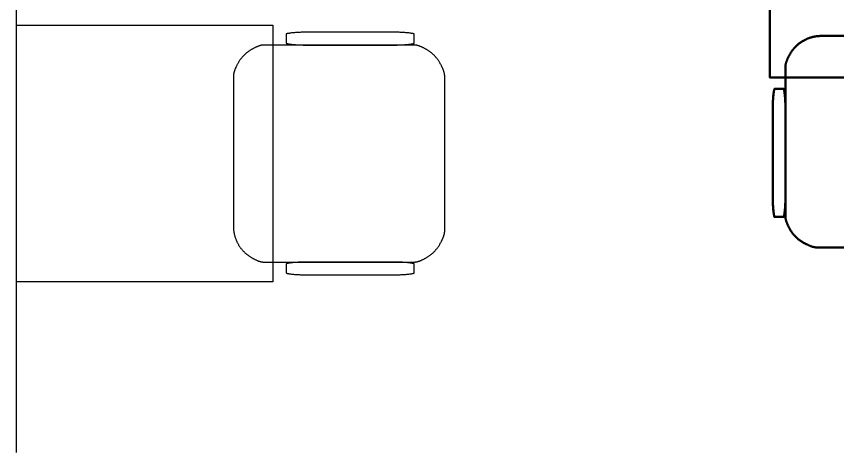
# Model space of a CAD drawing. Header units: millimetres. Extents: x 8265 to 78888, y 1905 to 34251.
# Drawn here: x 37517.9 to 37726.2, y 19856.6 to 19967.2 of the extents above; entities that cross this region are included whole.
import ezdxf

# ---------------------------------------------------------------- set-up
doc = ezdxf.new("R2010")
doc.units = ezdxf.units.MM
doc.layers.add('468_ARREDI_BAR_001-AM_0', color=73, linetype='Continuous', lineweight=50)
doc.layers.add('468_ARREDO_BAR_001-AM_0', color=73, linetype='Continuous')

# ---------------------------------------------------------------- blocks, each defined once
blk = doc.blocks.new('tavolo due sedie')
at = {"layer": '468_ARREDI_BAR_001-AM_0'}
for points in [[(1404.85, -18657.98), (1339.85, -18657.98), (1339.85, -18722.98), (1404.85, -18722.98)], [(1407.75, -18721.67), (1407.75, -18721.67), (1407.75, -18721.68), (1407.75, -18721.68), (1407.75, -18721.68), (1407.75, -18721.68), (1407.75, -18721.68), (1407.75, -18721.68), (1407.75, -18721.68), (1407.75, -18721.68), (1407.75, -18721.68), (1407.75, -18721.69), (1407.75, -18721.69), (1407.75, -18721.69), (1407.75, -18721.69), (1407.75, -18721.69), (1407.75, -18721.69), (1407.75, -18721.69), (1407.75, -18721.69), (1407.75, -18721.69), (1407.75, -18721.7), (1407.75, -18721.7), (1407.75, -18721.7), (1407.75, -18721.7), (1407.76, -18721.7), (1407.76, -18721.71), (1407.76, -18721.71), (1407.76, -18721.71), (1407.76, -18721.71), (1407.76, -18721.72), (1407.76, -18721.72), (1407.77, -18721.72), (1407.77, -18721.72), (1407.77, -18721.72), (1407.77, -18721.73), (1407.77, -18721.73), (1407.78, -18721.73), (1407.78, -18721.73), (1407.78, -18721.74), (1407.78, -18721.74), (1407.79, -18721.74), (1407.79, -18721.74), (1407.8, -18721.75), (1407.8, -18721.75), (1407.81, -18721.76), (1407.82, -18721.76), (1407.83, -18721.77), (1407.83, -18721.77), (1407.84, -18721.77), (1407.85, -18721.78), (1407.87, -18721.79), (1407.89, -18721.8), (1407.91, -18721.8), (1407.93, -18721.81), (1407.95, -18721.82), (1407.98, -18721.83), (1408.03, -18721.85), (1408.09, -18721.86), (1408.15, -18721.88), (1408.23, -18721.9), (1408.3, -18721.91), (1408.38, -18721.93), (1408.47, -18721.94), (1408.56, -18721.96), (1408.66, -18721.97), (1408.87, -18722), (1409.09, -18722.03), (1409.33, -18722.05), (1409.59, -18722.08), (1409.86, -18722.1), (1410.15, -18722.12), (1410.45, -18722.14), (1410.76, -18722.16), (1411.05, -18722.17), (1411.32, -18722.18), (1411.57, -18722.19), (1411.81, -18722.2), (1412.04, -18722.21), (1412.24, -18722.21), (1412.43, -18722.21), (1435.52, -18722.21), (1435.71, -18722.21), (1435.92, -18722.21), (1436.14, -18722.2), (1436.38, -18722.19), (1436.64, -18722.18), (1436.91, -18722.17), (1437.2, -18722.16), (1437.5, -18722.14), (1437.81, -18722.12), (1438.1, -18722.1), (1438.37, -18722.08), (1438.62, -18722.05), (1438.86, -18722.03), (1439.09, -18722), (1439.29, -18721.97), (1439.39, -18721.96), (1439.48, -18721.94), (1439.65, -18721.91), (1439.8, -18721.88), (1439.92, -18721.86), (1439.98, -18721.84), (1440.03, -18721.83), (1440.07, -18721.82), (1440.11, -18721.81), (1440.12, -18721.8), (1440.14, -18721.8), (1440.15, -18721.79), (1440.16, -18721.79), (1440.16, -18721.79), (1440.17, -18721.78), (1440.17, -18721.78), (1440.18, -18721.78), (1440.18, -18721.77), (1440.19, -18721.77), (1440.19, -18721.77), (1440.19, -18721.77), (1440.19, -18721.77), (1440.19, -18721.77), (1440.19, -18721.77), (1440.2, -18721.76), (1440.2, -18721.76), (1440.2, -18721.76), (1440.2, -18721.76), (1440.2, -18721.76), (1440.2, -18721.76), (1440.2, -18721.76), (1440.2, -18721.76), (1440.2, -18721.76), (1440.2, -18721.76), (1440.2, -18721.76), (1440.2, -18721.76), (1440.2, -18721.76), (1440.2, -18721.76), (1440.2, -18721.75), (1440.2, -18721.75), (1440.21, -18721.75), (1440.21, -18721.75), (1440.21, -18721.75), (1440.21, -18721.75), (1440.21, -18721.75), (1440.21, -18721.75), (1440.21, -18721.75), (1440.21, -18721.75), (1440.21, -18721.75), (1440.21, -18721.75), (1440.21, -18721.75), (1440.21, -18721.75), (1440.21, -18721.75), (1440.21, -18721.75), (1440.21, -18719.45), (1440.21, -18719.44), (1440.21, -18719.44), (1440.21, -18719.44), (1440.21, -18719.44), (1440.21, -18719.44), (1440.21, -18719.44), (1440.21, -18719.44), (1440.21, -18719.44), (1440.21, -18719.44), (1440.21, -18719.44), (1440.21, -18719.44), (1440.21, -18719.44), (1440.21, -18719.44), (1440.2, -18719.44), (1440.2, -18719.44), (1440.2, -18719.44), (1440.2, -18719.44), (1440.2, -18719.43), (1440.2, -18719.43), (1440.2, -18719.43), (1440.2, -18719.43), (1440.2, -18719.43), (1440.2, -18719.43), (1440.2, -18719.43), (1440.2, -18719.43), (1440.2, -18719.43), (1440.2, -18719.43), (1440.2, -18719.43), (1440.2, -18719.43), (1440.19, -18719.43), (1440.19, -18719.42), (1440.19, -18719.42), (1440.19, -18719.42), (1440.19, -18719.42), (1440.19, -18719.42), (1440.18, -18719.42), (1440.18, -18719.41), (1440.17, -18719.41), (1440.17, -18719.41), (1440.16, -18719.41), (1440.16, -18719.4), (1440.15, -18719.4), (1440.14, -18719.4), (1440.12, -18719.39), (1440.11, -18719.38), (1440.07, -18719.37), (1440.03, -18719.36), (1439.98, -18719.35), (1439.92, -18719.33), (1439.8, -18719.31), (1439.65, -18719.28), (1439.48, -18719.25), (1439.39, -18719.23), (1439.29, -18719.22), (1439.09, -18719.19), (1438.86, -18719.16), (1438.62, -18719.14), (1438.37, -18719.11), (1438.1, -18719.09), (1437.81, -18719.07), (1437.5, -18719.05), (1437.2, -18719.03), (1436.91, -18719.02), (1436.64, -18719.01), (1436.38, -18719), (1436.14, -18718.99), (1435.92, -18718.98), (1435.71, -18718.98), (1435.52, -18718.98), (1412.43, -18718.98), (1412.24, -18718.98), (1412.04, -18718.98), (1411.81, -18718.99), (1411.57, -18719), (1411.32, -18719.01), (1411.05, -18719.02), (1410.76, -18719.03), (1410.45, -18719.05), (1410.15, -18719.07), (1409.86, -18719.09), (1409.59, -18719.11), (1409.33, -18719.14), (1409.09, -18719.16), (1408.87, -18719.19), (1408.66, -18719.22), (1408.56, -18719.23), (1408.47, -18719.25), (1408.3, -18719.28), (1408.15, -18719.31), (1408.03, -18719.33), (1407.98, -18719.35), (1407.93, -18719.36), (1407.89, -18719.37), (1407.85, -18719.38), (1407.83, -18719.39), (1407.82, -18719.4), (1407.8, -18719.4), (1407.8, -18719.4), (1407.79, -18719.41), (1407.79, -18719.41), (1407.78, -18719.41), (1407.78, -18719.41), (1407.77, -18719.42), (1407.77, -18719.42), (1407.77, -18719.42), (1407.76, -18719.42), (1407.76, -18719.42), (1407.76, -18719.42), (1407.76, -18719.43), (1407.76, -18719.43), (1407.76, -18719.43), (1407.76, -18719.43), (1407.75, -18719.43), (1407.75, -18719.43), (1407.75, -18719.43), (1407.75, -18719.43), (1407.75, -18719.43), (1407.75, -18719.43), (1407.75, -18719.43), (1407.75, -18719.43), (1407.75, -18719.43), (1407.75, -18719.44), (1407.75, -18719.44), (1407.75, -18719.44), (1407.75, -18719.44), (1407.75, -18719.44), (1407.75, -18719.44), (1407.75, -18719.44), (1407.75, -18719.44), (1407.75, -18719.44), (1407.75, -18719.44), (1407.75, -18719.44), (1407.75, -18719.44), (1407.75, -18719.44), (1407.75, -18719.44), (1407.75, -18719.44), (1407.75, -18719.44), (1407.75, -18719.44), (1407.75, -18719.45)]]:
    blk.add_lwpolyline(points, close=True, dxfattribs=at)
for points in [[(1394.35, -18671.92), (1394.35, -18709.81)], [(1406.25, -18718.98), (1440.21, -18718.98), (1440.28, -18718.98), (1440.36, -18718.97), (1440.44, -18718.97), (1440.52, -18718.96), (1440.6, -18718.95), (1440.69, -18718.94), (1440.77, -18718.92), (1440.86, -18718.9), (1440.95, -18718.88), (1441.04, -18718.86), (1441.13, -18718.83), (1441.23, -18718.81), (1441.32, -18718.78), (1441.42, -18718.74), (1441.52, -18718.71), (1441.62, -18718.67), (1441.73, -18718.63), (1441.83, -18718.59), (1441.94, -18718.55), (1442.05, -18718.5), (1442.16, -18718.45), (1442.27, -18718.4), (1442.38, -18718.34), (1442.49, -18718.29), (1442.61, -18718.23), (1442.73, -18718.17), (1442.85, -18718.1), (1442.97, -18718.04), (1443.1, -18717.97), (1443.22, -18717.9), (1443.35, -18717.83), (1443.48, -18717.75), (1443.61, -18717.67), (1443.73, -18717.59), (1443.86, -18717.51), (1443.98, -18717.43), (1444.1, -18717.34), (1444.22, -18717.26), (1444.34, -18717.17), (1444.46, -18717.08), (1444.57, -18716.99), (1444.69, -18716.9), (1444.8, -18716.8), (1444.91, -18716.7), (1445.02, -18716.6), (1445.12, -18716.5), (1445.23, -18716.4), (1445.33, -18716.3), (1445.43, -18716.19), (1445.53, -18716.08), (1445.63, -18715.98), (1445.73, -18715.86), (1445.82, -18715.75), (1445.91, -18715.64), (1446, -18715.52), (1446.09, -18715.4), (1446.18, -18715.28), (1446.27, -18715.16), (1446.35, -18715.04), (1446.43, -18714.91), (1446.51, -18714.79), (1446.59, -18714.66), (1446.67, -18714.53), (1446.75, -18714.4), (1446.82, -18714.26), (1446.89, -18714.13), (1446.96, -18714), (1447.03, -18713.88), (1447.09, -18713.75), (1447.15, -18713.63), (1447.21, -18713.51), (1447.27, -18713.39), (1447.32, -18713.27), (1447.38, -18713.15), (1447.43, -18713.04), (1447.48, -18712.93), (1447.52, -18712.82), (1447.56, -18712.71), (1447.61, -18712.6), (1447.64, -18712.49), (1447.68, -18712.39), (1447.71, -18712.29), (1447.75, -18712.19), (1447.77, -18712.09), (1447.8, -18711.99), (1447.83, -18711.9), (1447.85, -18711.8), (1447.87, -18711.71), (1447.89, -18711.62), (1447.9, -18711.53), (1447.91, -18711.45), (1447.92, -18711.36), (1447.93, -18711.28), (1447.94, -18711.2), (1447.94, -18711.12), (1447.94, -18711.04), (1447.94, -18671.92)], [(1394.35, -18709.81), (1394.35, -18709.97), (1394.35, -18710.12), (1394.36, -18710.27), (1394.37, -18710.42), (1394.38, -18710.57), (1394.39, -18710.72), (1394.41, -18710.87), (1394.42, -18711.02), (1394.44, -18711.17), (1394.47, -18711.31), (1394.49, -18711.46), (1394.52, -18711.61), (1394.55, -18711.75), (1394.58, -18711.9), (1394.61, -18712.04), (1394.65, -18712.19), (1394.69, -18712.33), (1394.73, -18712.47), (1394.77, -18712.61), (1394.82, -18712.75), (1394.86, -18712.89), (1394.91, -18713.03), (1394.97, -18713.17), (1395.02, -18713.31), (1395.08, -18713.45), (1395.14, -18713.59), (1395.2, -18713.72), (1395.26, -18713.86), (1395.33, -18713.99), (1395.4, -18714.13), (1395.47, -18714.26), (1395.55, -18714.4), (1395.62, -18714.53), (1395.7, -18714.66), (1395.78, -18714.79), (1395.86, -18714.91), (1395.94, -18715.04), (1396.03, -18715.16), (1396.11, -18715.28), (1396.2, -18715.4), (1396.29, -18715.52), (1396.38, -18715.64), (1396.47, -18715.75), (1396.57, -18715.86), (1396.66, -18715.98), (1396.76, -18716.08), (1396.86, -18716.19), (1396.96, -18716.3), (1397.06, -18716.4), (1397.17, -18716.5), (1397.28, -18716.6), (1397.38, -18716.7), (1397.49, -18716.8), (1397.6, -18716.9), (1397.72, -18716.99), (1397.83, -18717.08), (1397.95, -18717.17), (1398.07, -18717.26), (1398.19, -18717.34), (1398.31, -18717.43), (1398.43, -18717.51), (1398.56, -18717.59), (1398.69, -18717.67), (1398.81, -18717.75), (1398.94, -18717.83), (1399.07, -18717.9), (1399.2, -18717.97), (1399.32, -18718.04), (1399.44, -18718.1), (1399.56, -18718.17), (1399.68, -18718.23), (1399.8, -18718.29), (1399.91, -18718.34), (1400.02, -18718.4), (1400.14, -18718.45), (1400.25, -18718.5), (1400.35, -18718.55), (1400.46, -18718.59), (1400.57, -18718.63), (1400.67, -18718.67), (1400.77, -18718.71), (1400.87, -18718.74), (1400.97, -18718.78), (1401.06, -18718.81), (1401.16, -18718.83), (1401.25, -18718.86), (1401.34, -18718.88), (1401.43, -18718.9), (1401.52, -18718.92), (1401.6, -18718.94), (1401.69, -18718.95), (1401.77, -18718.96), (1401.85, -18718.97), (1401.93, -18718.97), (1402.01, -18718.98), (1402.08, -18718.98), (1406.25, -18718.98)]]:
    blk.add_lwpolyline(points, dxfattribs=at)
blk = doc.blocks.new('ARD Chair- KARTELL_Piuma')
for points in [[(-275, 149), (-275, 190.6), (-275, 191.4), (-275, 192.1), (-274.9, 192.9), (-274.8, 193.7), (-274.7, 194.6), (-274.6, 195.4), (-274.4, 196.3), (-274.2, 197.1), (-274, 198), (-273.8, 198.9), (-273.5, 199.9), (-273.3, 200.8), (-273, 201.8), (-272.6, 202.8), (-272.3, 203.8), (-271.9, 204.8), (-271.5, 205.8), (-271.1, 206.8), (-270.7, 207.9), (-270.2, 209), (-269.7, 210.1), (-269.2, 211.2), (-268.7, 212.3), (-268.1, 213.5), (-267.5, 214.7), (-266.9, 215.8), (-266.3, 217), (-265.6, 218.3), (-264.9, 219.5), (-264.2, 220.8), (-263.5, 222), (-262.7, 223.3), (-261.9, 224.6), (-261.1, 225.9), (-260.3, 227.1), (-259.5, 228.4), (-258.7, 229.6), (-257.8, 230.8), (-256.9, 232), (-256, 233.1), (-255.1, 234.3), (-254.2, 235.4), (-253.2, 236.5), (-252.2, 237.6), (-251.3, 238.7), (-250.3, 239.8), (-249.2, 240.8), (-248.2, 241.8), (-247.1, 242.9), (-246.1, 243.9), (-245, 244.8), (-243.9, 245.8), (-242.7, 246.7), (-241.6, 247.7), (-240.4, 248.6), (-239.2, 249.5), (-238, 250.3), (-236.8, 251.2), (-235.6, 252), (-234.3, 252.9), (-233.1, 253.7), (-231.8, 254.5), (-230.5, 255.2), (-229.2, 256), (-227.8, 256.7), (-226.5, 257.5), (-225.3, 258.1), (-224, 258.8), (-222.7, 259.5), (-221.5, 260.1), (-220.3, 260.7), (-219.1, 261.2), (-217.9, 261.8), (-216.8, 262.3), (-215.6, 262.8), (-214.5, 263.3), (-213.4, 263.8), (-212.3, 264.2), (-211.2, 264.6), (-210.1, 265), (-209.1, 265.3), (-208.1, 265.7), (-207.1, 266), (-206.1, 266.3), (-205.1, 266.6), (-204.2, 266.8), (-203.2, 267), (-202.3, 267.2), (-201.4, 267.4), (-200.5, 267.5), (-199.7, 267.7), (-198.8, 267.8), (-198, 267.9), (-197.2, 267.9), (-196.4, 268), (-195.6, 268), (183.3, 268)], [(183.3, 268), (184.9, 268), (186.4, 267.9), (187.9, 267.9), (189.4, 267.8), (190.9, 267.7), (192.4, 267.5), (193.9, 267.4), (195.4, 267.2), (196.9, 267), (198.4, 266.8), (199.8, 266.6), (201.3, 266.3), (202.7, 266), (204.2, 265.7), (205.6, 265.3), (207.1, 265), (208.5, 264.6), (209.9, 264.2), (211.3, 263.8), (212.8, 263.3), (214.2, 262.8), (215.6, 262.3), (216.9, 261.8), (218.3, 261.2), (219.7, 260.7), (221.1, 260.1), (222.4, 259.5), (223.8, 258.8), (225.1, 258.1), (226.5, 257.5), (227.8, 256.7), (229.2, 256), (230.5, 255.2), (231.8, 254.5), (233.1, 253.7), (234.3, 252.9), (235.6, 252), (236.8, 251.2), (238, 250.3), (239.2, 249.5), (240.4, 248.6), (241.6, 247.7), (242.7, 246.7), (243.9, 245.8), (245, 244.8), (246.1, 243.9), (247.1, 242.9), (248.2, 241.8), (249.2, 240.8), (250.3, 239.8), (251.3, 238.7), (252.2, 237.6), (253.2, 236.5), (254.2, 235.4), (255.1, 234.3), (256, 233.1), (256.9, 232), (257.8, 230.8), (258.7, 229.6), (259.5, 228.4), (260.3, 227.1), (261.1, 225.9), (261.9, 224.6), (262.7, 223.3), (263.5, 222), (264.2, 220.8), (264.9, 219.5), (265.6, 218.3), (266.3, 217), (266.9, 215.8), (267.5, 214.7), (268.1, 213.5), (268.7, 212.3), (269.2, 211.2), (269.7, 210.1), (270.2, 209), (270.7, 207.9), (271.1, 206.8), (271.5, 205.8), (271.9, 204.8), (272.3, 203.8), (272.6, 202.8), (273, 201.8), (273.3, 200.8), (273.5, 199.9), (273.8, 198.9), (274, 198), (274.2, 197.1), (274.4, 196.3), (274.6, 195.4), (274.7, 194.6), (274.8, 193.7), (274.9, 192.9), (275, 192.1), (275, 191.4), (275, 190.6), (275, 149)], [(275, 149), (275, -190.6), (275, -191.4), (275, -192.1), (274.9, -192.9), (274.8, -193.7), (274.7, -194.6), (274.6, -195.4), (274.4, -196.3), (274.2, -197.1), (274, -198), (273.8, -198.9), (273.5, -199.9), (273.3, -200.8), (273, -201.8), (272.6, -202.8), (272.3, -203.8), (271.9, -204.8), (271.5, -205.8), (271.1, -206.8), (270.7, -207.9), (270.2, -209), (269.7, -210.1), (269.2, -211.2), (268.7, -212.3), (268.1, -213.5), (267.5, -214.7), (266.9, -215.8), (266.3, -217), (265.6, -218.3), (264.9, -219.5), (264.2, -220.8), (263.5, -222), (262.7, -223.3), (261.9, -224.6), (261.1, -225.9), (260.3, -227.1), (259.5, -228.4), (258.7, -229.6), (257.8, -230.8), (256.9, -232), (256, -233.1), (255.1, -234.3), (254.2, -235.4), (253.2, -236.5), (252.2, -237.6), (251.3, -238.7), (250.3, -239.8), (249.2, -240.8), (248.2, -241.8), (247.1, -242.9), (246.1, -243.9), (245, -244.8), (243.9, -245.8), (242.7, -246.7), (241.6, -247.7), (240.4, -248.6), (239.2, -249.5), (238, -250.3), (236.8, -251.2), (235.6, -252), (234.3, -252.9), (233.1, -253.7), (231.8, -254.5), (230.5, -255.2), (229.2, -256), (227.8, -256.7), (226.5, -257.5), (225.3, -258.1), (224, -258.8), (222.7, -259.5), (221.5, -260.1), (220.3, -260.7), (219.1, -261.2), (217.9, -261.8), (216.8, -262.3), (215.6, -262.8), (214.5, -263.3), (213.4, -263.8), (212.3, -264.2), (211.2, -264.6), (210.1, -265), (209.1, -265.3), (208.1, -265.7), (207.1, -266), (206.1, -266.3), (205.1, -266.6), (204.2, -266.8), (203.2, -267), (202.3, -267.2), (201.4, -267.4), (200.5, -267.5), (199.7, -267.7), (198.8, -267.8), (198, -267.9), (197.2, -267.9), (196.4, -268), (195.6, -268), (-195.6, -268), (-196.4, -268), (-197.2, -267.9), (-198, -267.9), (-198.8, -267.8), (-199.7, -267.7), (-200.5, -267.5), (-201.4, -267.4), (-202.3, -267.2), (-203.2, -267), (-204.2, -266.8), (-205.1, -266.6), (-206.1, -266.3), (-207.1, -266), (-208.1, -265.7), (-209.1, -265.3), (-210.1, -265), (-211.2, -264.6), (-212.3, -264.2), (-213.4, -263.8), (-214.5, -263.3), (-215.6, -262.8), (-216.8, -262.3), (-217.9, -261.8), (-219.1, -261.2), (-220.3, -260.7), (-221.5, -260.1), (-222.7, -259.5), (-224, -258.8), (-225.3, -258.1), (-226.5, -257.5), (-227.8, -256.7), (-229.2, -256), (-230.5, -255.2), (-231.8, -254.5), (-233.1, -253.7), (-234.3, -252.9), (-235.6, -252), (-236.8, -251.2), (-238, -250.3), (-239.2, -249.5), (-240.4, -248.6), (-241.6, -247.7), (-242.7, -246.7), (-243.9, -245.8), (-245, -244.8), (-246.1, -243.9), (-247.1, -242.9), (-248.2, -241.8), (-249.2, -240.8), (-250.3, -239.8), (-251.3, -238.7), (-252.2, -237.6), (-253.2, -236.5), (-254.2, -235.4), (-255.1, -234.3), (-256, -233.1), (-256.9, -232), (-257.8, -230.8), (-258.7, -229.6), (-259.5, -228.4), (-260.3, -227.1), (-261.1, -225.9), (-261.9, -224.6), (-262.7, -223.3), (-263.5, -222), (-264.2, -220.8), (-264.9, -219.5), (-265.6, -218.3), (-266.3, -217), (-266.9, -215.8), (-267.5, -214.7), (-268.1, -213.5), (-268.7, -212.3), (-269.2, -211.2), (-269.7, -210.1), (-270.2, -209), (-270.7, -207.9), (-271.1, -206.8), (-271.5, -205.8), (-271.9, -204.8), (-272.3, -203.8), (-272.6, -202.8), (-273, -201.8), (-273.3, -200.8), (-273.5, -199.9), (-273.8, -198.9), (-274, -198), (-274.2, -197.1), (-274.4, -196.3), (-274.6, -195.4), (-274.7, -194.6), (-274.8, -193.7), (-274.9, -192.9), (-275, -192.1), (-275, -191.4), (-275, -190.6), (-275, 149)]]:
    blk.add_lwpolyline(points)
for points in [[(-280.4, 134), (-280.4, 134), (-280.4, 134), (-280.4, 134), (-280.3, 134), (-280.3, 134), (-280.3, 134), (-280.3, 134), (-280.3, 134), (-280.3, 134), (-280.3, 134), (-280.3, 134), (-280.3, 134), (-280.2, 134), (-280.2, 134), (-280.2, 134), (-280.2, 134), (-280.2, 134), (-280.2, 133.9), (-280.2, 133.9), (-280.2, 133.9), (-280.1, 133.9), (-280.1, 133.9), (-280.1, 133.9), (-280.1, 133.9), (-280.1, 133.9), (-280, 133.9), (-280, 133.9), (-280, 133.8), (-280, 133.8), (-279.9, 133.8), (-279.9, 133.8), (-279.9, 133.8), (-279.9, 133.8), (-279.9, 133.7), (-279.8, 133.7), (-279.8, 133.7), (-279.8, 133.7), (-279.8, 133.6), (-279.7, 133.6), (-279.7, 133.6), (-279.7, 133.5), (-279.6, 133.5), (-279.6, 133.4), (-279.5, 133.3), (-279.5, 133.3), (-279.5, 133.2), (-279.4, 133.1), (-279.4, 133), (-279.3, 133), (-279.2, 132.8), (-279.2, 132.6), (-279.1, 132.4), (-279, 132.2), (-278.9, 131.9), (-278.8, 131.7), (-278.7, 131.2), (-278.5, 130.6), (-278.3, 129.9), (-278.2, 129.2), (-278, 128.4), (-277.9, 127.6), (-277.7, 126.7), (-277.5, 125.8), (-277.4, 124.8), (-277.1, 122.8), (-276.8, 120.6), (-276.6, 118.2), (-276.3, 115.6), (-276.1, 112.9), (-275.9, 110), (-275.7, 106.9), (-275.6, 103.9), (-275.4, 101), (-275.3, 98.3), (-275.2, 95.7), (-275.1, 93.3), (-275, 91.1), (-275, 89), (-275, 87.1), (-275, -143.8), (-275, -145.7), (-275, -147.7), (-275.1, -149.9), (-275.2, -152.3), (-275.3, -154.9), (-275.4, -157.6), (-275.6, -160.5), (-275.7, -163.6), (-275.9, -166.6), (-276.1, -169.5), (-276.3, -172.2), (-276.6, -174.8), (-276.8, -177.2), (-277.1, -179.4), (-277.4, -181.5), (-277.5, -182.4), (-277.7, -183.4), (-278, -185.1), (-278.3, -186.5), (-278.6, -187.8), (-278.7, -188.3), (-278.8, -188.8), (-278.9, -189.2), (-279.1, -189.6), (-279.1, -189.8), (-279.2, -189.9), (-279.2, -190), (-279.2, -190.1), (-279.3, -190.2), (-279.3, -190.2), (-279.3, -190.3), (-279.4, -190.3), (-279.4, -190.4), (-279.4, -190.4), (-279.4, -190.4), (-279.4, -190.4), (-279.4, -190.5), (-279.5, -190.5), (-279.5, -190.5), (-279.5, -190.5), (-279.5, -190.5), (-279.5, -190.5), (-279.5, -190.5), (-279.5, -190.5), (-279.5, -190.6), (-279.5, -190.6), (-279.5, -190.6), (-279.5, -190.6), (-279.6, -190.6), (-279.6, -190.6), (-279.6, -190.6), (-279.6, -190.6), (-279.6, -190.6), (-279.6, -190.6), (-279.6, -190.6), (-279.6, -190.6), (-279.6, -190.6), (-279.6, -190.6), (-279.6, -190.6), (-279.6, -190.6), (-279.6, -190.6), (-279.6, -190.6), (-279.6, -190.6), (-279.6, -190.6), (-279.6, -190.6), (-279.7, -190.6), (-279.7, -190.6), (-279.7, -190.6), (-279.7, -190.6), (-302.7, -190.6), (-302.7, -190.6), (-302.7, -190.6), (-302.7, -190.6), (-302.7, -190.6), (-302.7, -190.6), (-302.7, -190.6), (-302.7, -190.6), (-302.7, -190.6), (-302.7, -190.6), (-302.7, -190.6), (-302.7, -190.6), (-302.7, -190.6), (-302.7, -190.6), (-302.8, -190.6), (-302.8, -190.6), (-302.8, -190.6), (-302.8, -190.6), (-302.8, -190.6), (-302.8, -190.6), (-302.8, -190.6), (-302.8, -190.6), (-302.8, -190.6), (-302.8, -190.6), (-302.8, -190.6), (-302.8, -190.5), (-302.8, -190.5), (-302.8, -190.5), (-302.8, -190.5), (-302.9, -190.5), (-302.9, -190.5), (-302.9, -190.5), (-302.9, -190.5), (-302.9, -190.4), (-302.9, -190.4), (-302.9, -190.4), (-303, -190.4), (-303, -190.3), (-303, -190.3), (-303, -190.2), (-303.1, -190.2), (-303.1, -190.1), (-303.1, -190), (-303.2, -189.9), (-303.2, -189.8), (-303.3, -189.6), (-303.4, -189.2), (-303.5, -188.8), (-303.7, -188.3), (-303.8, -187.8), (-304.1, -186.5), (-304.3, -185.1), (-304.6, -183.4), (-304.8, -182.4), (-304.9, -181.5), (-305.2, -179.4), (-305.5, -177.2), (-305.8, -174.8), (-306, -172.2), (-306.2, -169.5), (-306.4, -166.6), (-306.6, -163.6), (-306.8, -160.5), (-306.9, -157.6), (-307.1, -154.9), (-307.2, -152.3), (-307.2, -149.9), (-307.3, -147.7), (-307.3, -145.7), (-307.3, -143.8), (-307.3, 87.1), (-307.3, 89), (-307.3, 91.1), (-307.2, 93.3), (-307.2, 95.7), (-307.1, 98.3), (-306.9, 101), (-306.8, 103.9), (-306.6, 106.9), (-306.4, 110), (-306.2, 112.9), (-306, 115.6), (-305.8, 118.2), (-305.5, 120.6), (-305.2, 122.8), (-304.9, 124.8), (-304.8, 125.8), (-304.6, 126.7), (-304.3, 128.4), (-304.1, 129.9), (-303.8, 131.2), (-303.7, 131.7), (-303.5, 132.2), (-303.4, 132.6), (-303.3, 133), (-303.2, 133.1), (-303.2, 133.3), (-303.1, 133.4), (-303.1, 133.5), (-303.1, 133.5), (-303, 133.6), (-303, 133.6), (-303, 133.7), (-303, 133.7), (-302.9, 133.8), (-302.9, 133.8), (-302.9, 133.8), (-302.9, 133.8), (-302.9, 133.8), (-302.9, 133.9), (-302.9, 133.9), (-302.8, 133.9), (-302.8, 133.9), (-302.8, 133.9), (-302.8, 133.9), (-302.8, 133.9), (-302.8, 133.9), (-302.8, 133.9), (-302.8, 133.9), (-302.8, 133.9), (-302.8, 133.9), (-302.8, 133.9), (-302.8, 134), (-302.8, 134), (-302.8, 134), (-302.8, 134), (-302.7, 134), (-302.7, 134), (-302.7, 134), (-302.7, 134), (-302.7, 134), (-302.7, 134), (-302.7, 134), (-302.7, 134), (-302.7, 134), (-302.7, 134), (-302.7, 134), (-302.7, 134), (-302.7, 134), (-302.7, 134)], [(301.9, 134), (302, 134), (302, 134), (302, 134), (302, 134), (302, 134), (302, 134), (302, 134), (302, 134), (302.1, 134), (302.1, 134), (302.1, 134), (302.1, 134), (302.1, 134), (302.1, 134), (302.1, 134), (302.1, 134), (302.1, 134), (302.2, 133.9), (302.2, 133.9), (302.2, 133.9), (302.2, 133.9), (302.2, 133.9), (302.2, 133.9), (302.3, 133.9), (302.3, 133.9), (302.3, 133.9), (302.3, 133.9), (302.4, 133.8), (302.4, 133.8), (302.4, 133.8), (302.4, 133.8), (302.4, 133.8), (302.5, 133.8), (302.5, 133.7), (302.5, 133.7), (302.5, 133.7), (302.6, 133.7), (302.6, 133.6), (302.6, 133.6), (302.6, 133.6), (302.7, 133.5), (302.7, 133.5), (302.7, 133.4), (302.8, 133.3), (302.8, 133.3), (302.9, 133.2), (302.9, 133.1), (303, 133), (303, 133), (303.1, 132.8), (303.2, 132.6), (303.3, 132.4), (303.3, 132.2), (303.4, 131.9), (303.5, 131.7), (303.7, 131.2), (303.8, 130.6), (304, 129.9), (304.2, 129.2), (304.3, 128.4), (304.5, 127.6), (304.6, 126.7), (304.8, 125.8), (304.9, 124.8), (305.2, 122.8), (305.5, 120.6), (305.8, 118.2), (306, 115.6), (306.2, 112.9), (306.4, 110), (306.6, 106.9), (306.8, 103.9), (306.9, 101), (307.1, 98.3), (307.2, 95.7), (307.2, 93.3), (307.3, 91.1), (307.3, 89), (307.3, 87.1), (307.3, -143.8), (307.3, -145.7), (307.3, -147.7), (307.2, -149.9), (307.2, -152.3), (307.1, -154.9), (306.9, -157.6), (306.8, -160.5), (306.6, -163.6), (306.4, -166.6), (306.2, -169.5), (306, -172.2), (305.8, -174.8), (305.5, -177.2), (305.2, -179.4), (304.9, -181.5), (304.8, -182.4), (304.6, -183.4), (304.3, -185.1), (304.1, -186.5), (303.8, -187.8), (303.7, -188.3), (303.5, -188.8), (303.4, -189.2), (303.3, -189.6), (303.2, -189.8), (303.2, -189.9), (303.1, -190), (303.1, -190.1), (303.1, -190.2), (303, -190.2), (303, -190.3), (303, -190.3), (303, -190.4), (302.9, -190.4), (302.9, -190.4), (302.9, -190.4), (302.9, -190.5), (302.9, -190.5), (302.9, -190.5), (302.9, -190.5), (302.8, -190.5), (302.8, -190.5), (302.8, -190.5), (302.8, -190.5), (302.8, -190.6), (302.8, -190.6), (302.8, -190.6), (302.8, -190.6), (302.8, -190.6), (302.8, -190.6), (302.8, -190.6), (302.8, -190.6), (302.8, -190.6), (302.8, -190.6), (302.8, -190.6), (302.7, -190.6), (302.7, -190.6), (302.7, -190.6), (302.7, -190.6), (302.7, -190.6), (302.7, -190.6), (302.7, -190.6), (302.7, -190.6), (302.7, -190.6), (302.7, -190.6), (302.7, -190.6), (302.7, -190.6), (302.7, -190.6), (302.7, -190.6), (279.7, -190.6), (279.7, -190.6), (279.7, -190.6), (279.7, -190.6), (279.6, -190.6), (279.6, -190.6), (279.6, -190.6), (279.6, -190.6), (279.6, -190.6), (279.6, -190.6), (279.6, -190.6), (279.6, -190.6), (279.6, -190.6), (279.6, -190.6), (279.6, -190.6), (279.6, -190.6), (279.6, -190.6), (279.6, -190.6), (279.6, -190.6), (279.6, -190.6), (279.6, -190.6), (279.5, -190.6), (279.5, -190.6), (279.5, -190.6), (279.5, -190.6), (279.5, -190.5), (279.5, -190.5), (279.5, -190.5), (279.5, -190.5), (279.5, -190.5), (279.5, -190.5), (279.5, -190.5), (279.4, -190.5), (279.4, -190.4), (279.4, -190.4), (279.4, -190.4), (279.4, -190.4), (279.4, -190.3), (279.3, -190.3), (279.3, -190.2), (279.3, -190.2), (279.2, -190.1), (279.2, -190), (279.2, -189.9), (279.1, -189.8), (279.1, -189.6), (278.9, -189.2), (278.8, -188.8), (278.7, -188.3), (278.6, -187.8), (278.3, -186.5), (278, -185.1), (277.7, -183.4), (277.5, -182.4), (277.4, -181.5), (277.1, -179.4), (276.8, -177.2), (276.6, -174.8), (276.3, -172.2), (276.1, -169.5), (275.9, -166.6), (275.7, -163.6), (275.6, -160.5), (275.4, -157.6), (275.3, -154.9), (275.2, -152.3), (275.1, -149.9), (275, -147.7), (275, -145.7), (275, -143.8), (275, 87.1), (275, 89), (275, 91.1), (275.1, 93.3), (275.2, 95.7), (275.3, 98.3), (275.4, 101), (275.6, 103.9), (275.7, 106.9), (275.9, 110), (276.1, 112.9), (276.3, 115.6), (276.6, 118.2), (276.8, 120.6), (277.1, 122.8), (277.4, 124.8), (277.5, 125.8), (277.7, 126.7), (278, 128.4), (278.3, 129.9), (278.6, 131.2), (278.7, 131.7), (278.8, 132.2), (278.9, 132.6), (279.1, 133), (279.1, 133.1), (279.2, 133.3), (279.2, 133.4), (279.2, 133.5), (279.3, 133.5), (279.3, 133.6), (279.3, 133.6), (279.4, 133.7), (279.4, 133.7), (279.4, 133.8), (279.4, 133.8), (279.4, 133.8), (279.4, 133.8), (279.5, 133.8), (279.5, 133.9), (279.5, 133.9), (279.5, 133.9), (279.5, 133.9), (279.5, 133.9), (279.5, 133.9), (279.5, 133.9), (279.5, 133.9), (279.5, 133.9), (279.5, 133.9), (279.6, 133.9), (279.6, 133.9), (279.6, 133.9), (279.6, 134), (279.6, 134), (279.6, 134), (279.6, 134), (279.6, 134), (279.6, 134), (279.6, 134), (279.6, 134), (279.6, 134), (279.6, 134), (279.6, 134), (279.6, 134), (279.6, 134), (279.6, 134), (279.7, 134), (279.7, 134), (279.7, 134), (279.7, 134)]]:
    blk.add_lwpolyline(points, close=True)
blk = doc.blocks.new('ARD Table- 750 x 750 Square')
blk.add_lwpolyline([(375, 375), (375, -375), (-375, -375), (-375, 375)], close=True)
blk = doc.blocks.new('ARD Furniture-Table +1 Chair')
at = {"xscale": 0.8666666666666667, "yscale": 0.8666666666666667, "zscale": 0.8666666666666667}
blk.add_blockref('ARD Table- 750 x 750 Square', (50, 258.5), dxfattribs=at)
at = {"xscale": -1}
blk.add_blockref('ARD Chair- KARTELL_Piuma', (50, -234.5), dxfattribs=at)

msp = doc.modelspace()

# ---------------------------------------------------------------- linework, layer by layer
at = {"layer": '468_ARREDO_BAR_001-AM_0', "flags": 128}
msp.add_lwpolyline([(37517.95, 19856.64), (37517.95, 20076.28)], dxfattribs=at)

# ---------------------------------------------------------------- block references
at = {"layer": '468_ARREDO_BAR_001-AM_0', "rotation": 270}
msp.add_blockref('tavolo due sedie', (56431.93, 21356.56), dxfattribs=at)
at = {"layer": '468_ARREDO_BAR_001-AM_0', "xscale": 0.1, "yscale": 0.1, "zscale": 0.1, "rotation": 90.0000000000044}
msp.add_blockref('ARD Furniture-Table +1 Chair', (37576.3, 19927.41), dxfattribs=at)

doc.saveas('drawing.dxf')
